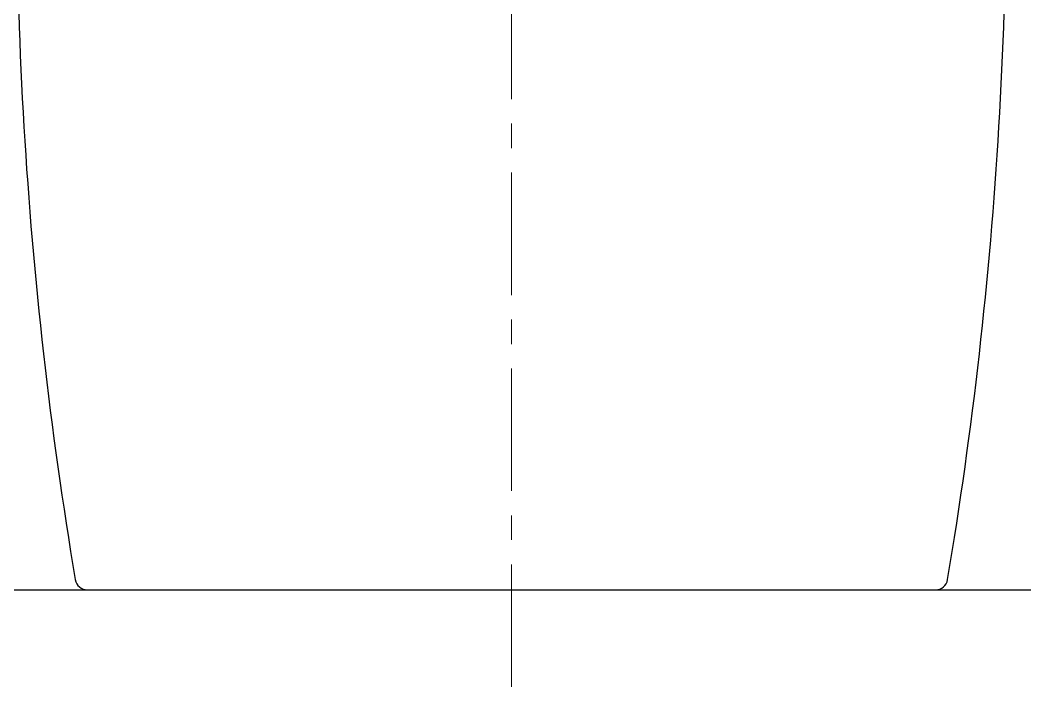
# Model space of a CAD drawing. Extents: x 2963 to 9049, y -570 to 1982.
# Drawn here: x 7612.2 to 8022.7, y -237.8 to 34.5 of the extents above; entities that cross this region are included whole.
import ezdxf

# ---------------------------------------------------------------- set-up
doc = ezdxf.new("R2010")
doc.units = 0
doc.header["$LTSCALE"] = 20
doc.header["$MEASUREMENT"] = 0
doc.linetypes.add('CENTER', pattern=[2, 1.25, -0.25, 0.25, -0.25])
for name, color, linetype in [('00_COMPONENTS', 7, 'CONTINUOUS'), ('1', 7, 'CONTINUOUS'), ('6', 6, 'CONTINUOUS')]:
    doc.layers.add(name, color=color, linetype=linetype)

msp = doc.modelspace()

# ---------------------------------------------------------------- linework, layer by layer
at = {"layer": '00_COMPONENTS', "color": 7, "linetype": 'Continuous', "lineweight": 0}
for p in [(7639.65, -198.18), (7986.2, -198.18)]:
    msp.add_line(p, (7812.93, -198.18), dxfattribs=at)
at = {"layer": '00_COMPONENTS', "color": 7, "linetype": 'Continuous'}
for centre, radius, start, end in [((9348.92, 93.95), 1738.22, 177.25925, 189.53552), ((6276.93, 93.95), 1738.22, 350.46448, 2.74075), ((7639.65, -193.18), 5, 189.5355, 270), ((7986.2, -193.18), 5, 270, 350.4645)]:
    msp.add_arc(centre, radius, start, end, dxfattribs=at)
at = {"layer": '1', "color": 1, "linetype": 'CENTER', "lineweight": 0, "ltscale": 2}
msp.add_line((7812.93, -237.81), (7812.93, 292.74), dxfattribs=at)
at = {"layer": '6'}
for points in [[(7674.29, 1726.86), (6412.93, 1726.86), (6412.93, -198.18), (7812.87, -198.18)], [(7812.87, -198.18), (8340.43, -198.18), (8340.43, 801.82)]]:
    msp.add_lwpolyline(points, dxfattribs=at)

doc.saveas('drawing.dxf')
